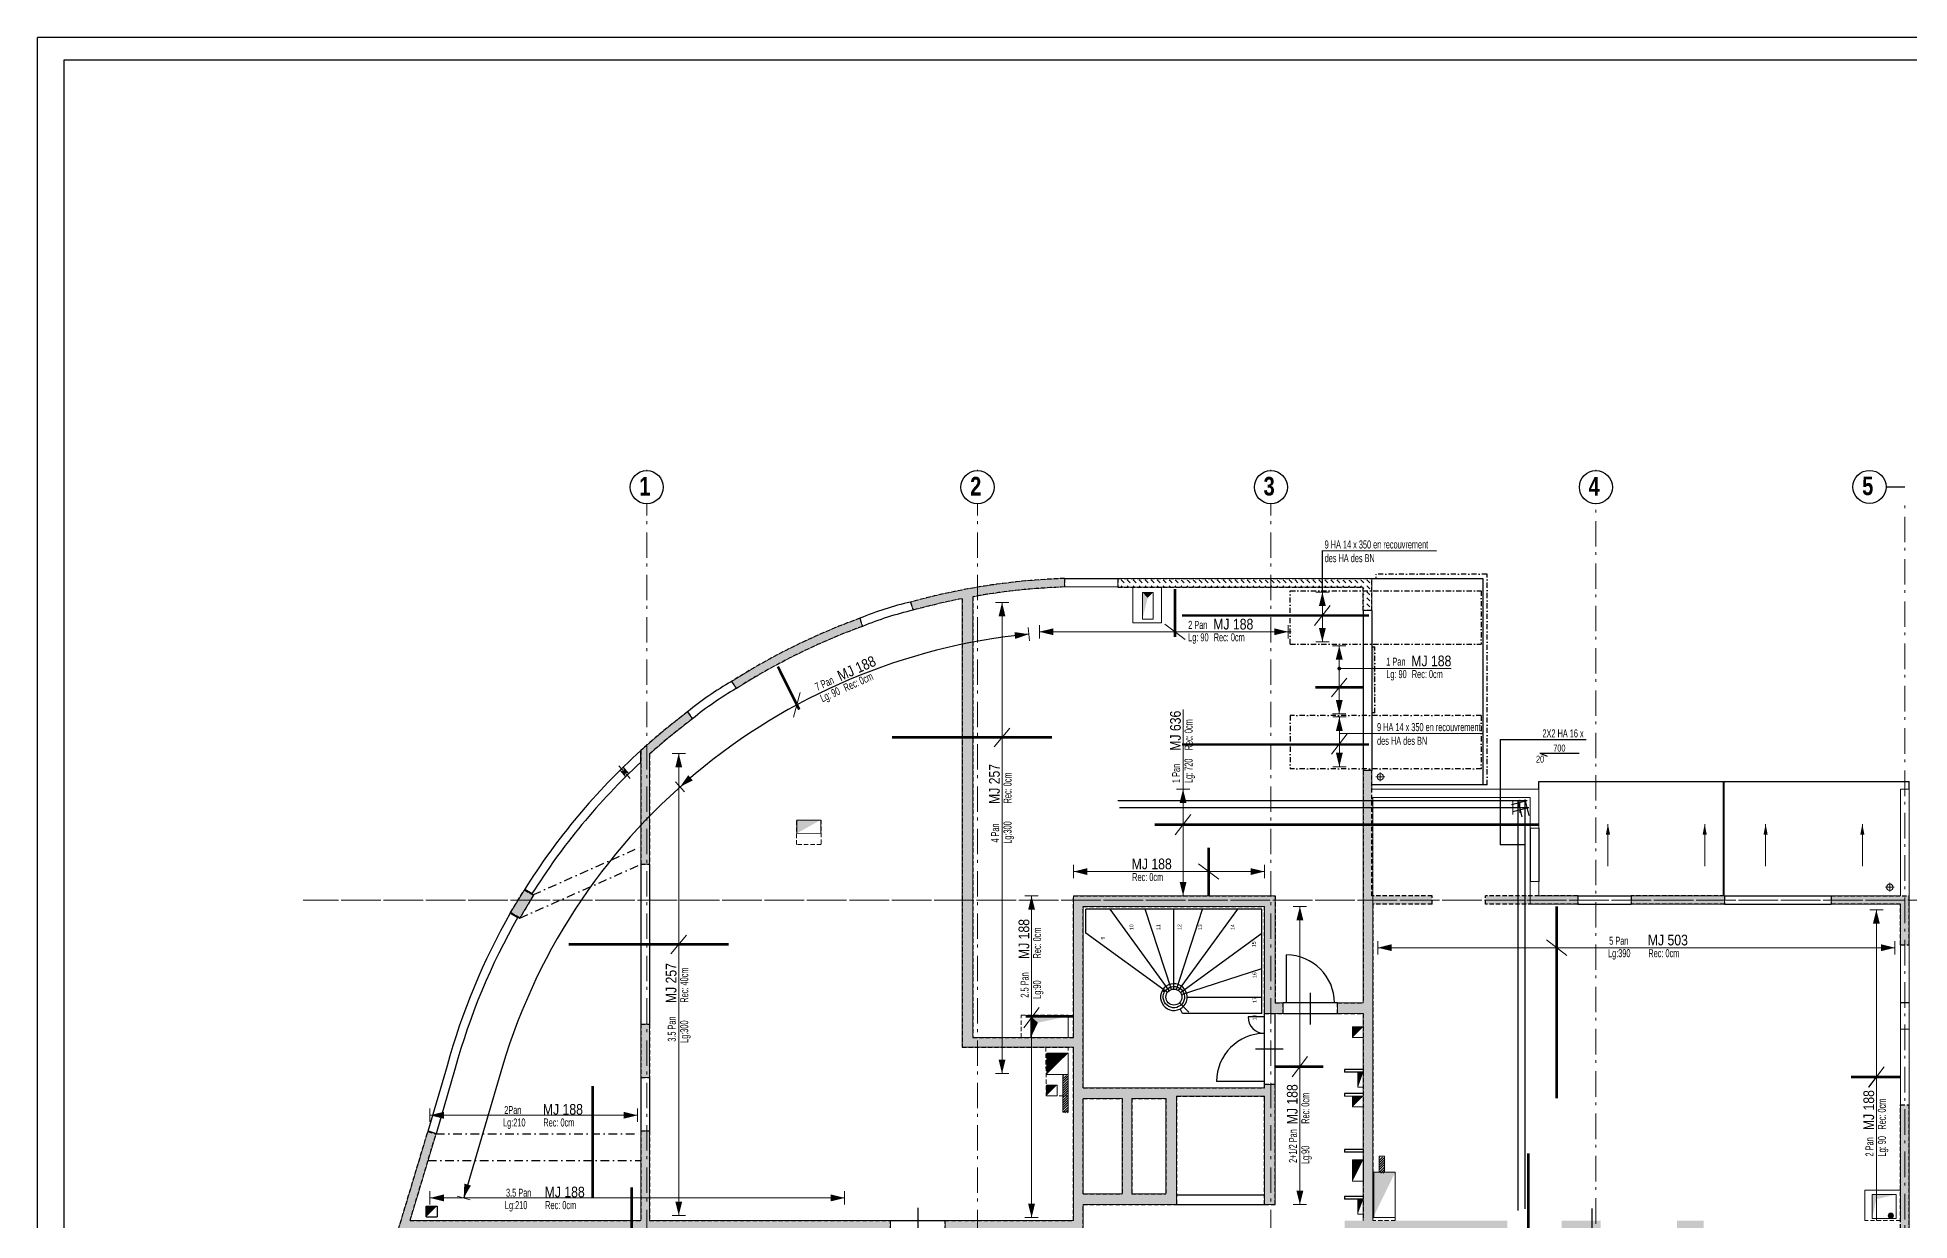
# Model space of a CAD drawing. Header units: centimetres. Extents: x 24964 to 31264, y 7749 to 11949.
# Drawn here: x 24964 to 28473, y 9731 to 11949 of the extents above; entities that cross this region are included whole.
import ezdxf
from ezdxf.enums import TextEntityAlignment as Align

# ---------------------------------------------------------------- set-up
doc = ezdxf.new("R2010")
doc.units = ezdxf.units.CM
doc.header["$LTSCALE"] = 12.7
for name, pattern in [('CACHE', [9.525, 6.35, -3.175]), ('CACHEX2', [19.05, 12.7, -6.35]), ('Style de ligne -6', [2.08328, 1.25, -0.41656, 0.13886, -0.27786]), ('TIRETPTX2', [50.8, 25.4, -12.7, 0, -12.7])]:
    doc.linetypes.add(name, pattern=pattern)
doc.layers.get('0').update_dxf_attribs({"lineweight": 5})
for name, color, linetype in [('01_ARMA_INF', 50, 'Continuous'), ('01_cote_gen', 4, 'Continuous'), ('01_linteaux', 2, 'Continuous'), ('01_murs_sup', 2, 'CACHEX2'), ('01_resv', 32, 'Continuous'), ('01_texte', 230, 'Continuous'), ('prlm-EAU-EUEV', 25, 'Continuous')]:
    doc.layers.add(name, color=color, linetype=linetype)
for name, color, linetype, lineweight in [('01_murs_coup', 5, 'Continuous', 60), ('01_résv', 32, 'Continuous', 9), ('_GAZELEC-RESERVATION 2', 6, 'Continuous', 18), ('B Général', 7, 'Continuous', 5), ('F REMPLISSAGE-vert foncé', 7, 'Continuous', 13)]:
    doc.layers.add(name, color=color, linetype=linetype, lineweight=lineweight)
doc.styles.add('Eurostile', font='')
doc.styles.add('impact', font='impact.ttf')
doc.styles.add('PATIO', font='ARIALN.TTF')
doc.styles.get('Eurostile').set_extended_font_data('Eurostile')
pattern_1 = [(135, (22264.4976, 1463.59), (-11.22532, 9e-16), [7.9375, -7.9375])]

# ---------------------------------------------------------------- blocks, each defined once
blk = doc.blocks.new('xi.eu')
at = {"layer": 'prlm-EAU-EUEV', "linetype": 'ByBlock', "lineweight": -2}
h = blk.add_hatch(color=0, dxfattribs=at)
edge = h.paths.add_edge_path()
edge.add_arc((0, 0), 5, 0, 360)
at = {"layer": 'prlm-EAU-EUEV', "color": 0, "linetype": 'ByBlock', "lineweight": 5}
blk.add_circle((0, 0), 5, dxfattribs=at)

msp = doc.modelspace()

# ---------------------------------------------------------------- hatches: boundary and pattern name
at = {"layer": '01_linteaux'}
h = msp.add_hatch(dxfattribs=at)
h.set_pattern_fill('DASH', color=256, scale=2.5, angle=135)
h.set_pattern_definition(pattern_1)
h.paths.add_polyline_path([(26889.02, 10918.87), (26889.02, 10925.93), (26888.86, 10934.88, 0.0587084), (26600.93, 10890.72), (26605.81, 10875.47, -0.0191623), (26697.46, 10896.99), (26697.46, 10055.94), (26906.46, 10055.94), (26906.46, 9730.89), (26665.46, 9730.89), (26665.46, 9712.89), (26924.46, 9712.89), (26924.46, 9760.89), (27099.46, 9760.89), (27099.46, 9963.89), (27264.46, 9963.89), (27264.46, 9760.89), (27284.46, 9760.89), (27284.46, 9985.89), (27264.46, 9985.89), (27264.46, 9979.89), (26924.46, 9979.89), (26924.46, 10319.89), (27264.46, 10319.89), (27264.46, 10118.89), (27299.46, 10118.89), (27299.46, 10138.89), (27284.46, 10138.89), (27284.46, 10339.89), (26906.46, 10339.89), (26906.46, 10073.94), (26717.46, 10073.94), (26717.46, 10900.71, -0.0351438)])
h.paths.add_polyline_path([(26997.46, 9959.89), (26997.46, 9780.89), (26924.46, 9780.89), (26924.46, 9959.89)], flags=16)
h.paths.add_polyline_path([(27079.46, 9959.89), (27079.46, 9780.89), (27015.46, 9780.89), (27015.46, 9959.89)], flags=16)
h = msp.add_hatch(dxfattribs=at)
h.set_pattern_fill('DASH', color=256, scale=2.5, angle=135)
h.set_pattern_definition(pattern_1)
h.paths.add_polyline_path([(27465.46, 10934.88), (26989.42, 10934.88), (26989.42, 10918.88), (27449.46, 10918.88), (27449.46, 10874.87), (27465.46, 10874.87)])
h = msp.add_hatch(dxfattribs=at)
h.set_pattern_fill('DASH', color=256, scale=2.5, angle=135)
h.set_pattern_definition(pattern_1)
h.paths.add_polyline_path([(26510.56, 10845), (26505.68, 10860.26, 0.053996), (26265.21, 10741.81), (26274.33, 10728.64, -0.0537335)])
h.paths.add_polyline_path([(26192.12, 10671.71), (26183.01, 10684.87, 0.0228439), (26095.45, 10612.37), (26095.45, 10398.9), (26111.45, 10398.9), (26111.45, 10605.26, -0.0212749)])
h.paths.add_polyline_path([(25894.21, 10340.83), (25877.07, 10351.13), (25851.32, 10308.26), (25868.47, 10297.96)])
h.paths.add_polyline_path([(26111.45, 10098.9), (26095.45, 10098.9), (26095.45, 9998.9), (26111.45, 9998.9)])
h.paths.add_polyline_path([(26111.45, 9898.9), (26095.45, 9898.9), (26095.45, 9730.89), (25662.66, 9730.89), (25711.42, 9893.32), (25696.1, 9897.92), (25606.07, 9598), (25621.39, 9593.4), (25657.26, 9712.89), (25785.42, 9712.89), (25801.42, 9712.89), (26453.46, 9712.89), (26453.46, 9204.89), (26471.46, 9204.89), (26471.46, 9712.89), (26563.46, 9712.89), (26563.46, 9730.89), (26111.45, 9730.89)])
h = msp.add_hatch(dxfattribs=at)
h.set_pattern_fill('DASH', color=256, scale=2.5, angle=135)
h.set_pattern_definition(pattern_1)
h.paths.add_polyline_path([(27578.46, 10339.89), (27465.46, 10339.89), (27465.46, 10574.87), (27449.46, 10574.87), (27449.46, 10138.89), (27401.46, 10138.89), (27401.46, 10118.89), (27449.46, 10118.89), (27449.46, 9730.89), (27414.46, 9730.89), (27414.46, 9712.89), (27719.46, 9712.89), (27719.46, 9730.89), (27467.46, 9730.89), (27467.46, 10323.89), (27578.46, 10323.89)])
h.paths.add_polyline_path([(27851.46, 10339.89), (27678.46, 10339.89), (27678.46, 10323.89), (27851.46, 10323.89)])
h.paths.add_polyline_path([(28126.46, 10339.89), (27951.46, 10339.89), (27951.46, 10323.89), (28126.46, 10323.89)])
h.paths.add_polyline_path([(28472.46, 10339.89), (28326.46, 10339.89), (28326.46, 10323.89), (28456.46, 10323.89), (28456.46, 10247.89), (28472.46, 10247.89)])
h.paths.add_polyline_path([(28087.46, 9730.89), (28037.46, 9730.89), (28037.46, 9712.89), (28087.46, 9712.89)], flags=17)
h.paths.add_polyline_path([(28472.46, 9947.89), (28456.46, 9947.89), (28456.46, 9582.89), (27894.46, 9582.89), (27894.46, 9730.89), (27821.46, 9730.89), (27821.46, 9712.89), (27876.46, 9712.89), (27876.46, 9582.89), (27798.46, 9582.89), (27798.46, 9564.89), (28456.46, 9564.89), (28456.46, 9347.89), (28472.46, 9347.89)])
at = {"layer": '01_résv'}
h = msp.add_hatch(dxfattribs=at)
h.set_pattern_fill('ANSI31', color=256)
h.set_pattern_definition([(45, (22264.6025, 5428.569), (-2.245064, 2.245064), [])])
h.paths.add_polyline_path([(26846.94, 9547.38), (26806.94, 9547.38), (26806.94, 9537.38), (26846.94, 9537.38)])
h.paths.add_polyline_path([(27107.8, 9542.59), (27107.8, 9482.59), (27117.8, 9482.59), (27117.8, 9542.59)])
h.paths.add_polyline_path([(25791.36, 8042.9), (25868.44, 8042.9), (25868.44, 8032.9), (25791.63, 8032.9)])
h.paths.add_polyline_path([(27479.64, 9819.96), (27479.64, 9849.96), (27489.64, 9849.96), (27489.64, 9819.96)])
h.paths.add_polyline_path([(26376.01, 8830.98), (26196.01, 8830.98), (26196.01, 8840.98), (26376.01, 8840.98)])
h.paths.add_polyline_path([(26112.52, 8769.96), (26112.52, 8799.96), (26102.52, 8799.96), (26102.52, 8769.96)])
edge = h.paths.add_edge_path()
edge.add_line((26896.57, 10003.04), (26896.57, 9933.04))
edge.add_line((26896.57, 9933.04), (26886.57, 9933.04))
edge.add_line((26886.57, 9933.04), (26886.57, 10003.03))
edge.add_line((26886.57, 10003.03), (26896.57, 10003.03))

# ---------------------------------------------------------------- linework, layer by layer
at = {"ltscale": 2}
for p, q in [((27729.62, 10516.61), (27729.62, 10492.25)), ((27756.8, 10518.05), (27732.44, 10518.05)), ((27759.71, 10504.96), (27735.35, 10504.96)), ((27742.71, 10519.52), (27742.71, 10495.16))]:
    msp.add_line(p, q, dxfattribs=at)
at = {"layer": '01_ARMA_INF', "linetype": 'CACHE', "lineweight": 0, "ltscale": 0.3, "const_width": 5, "flags": 128}
for points in [[(27096.31, 10915.2), (27096.31, 10825.2)], [(27359.45, 10730.64), (27449.45, 10730.64)], [(26566.19, 10636.74), (26866.19, 10636.74)], [(27058.42, 10473.43), (27778.42, 10473.43)], [(27159.41, 10429.89), (27159.41, 10339.89)], [(27811.79, 10320.37), (27811.79, 9960.37)], [(25960.18, 10248.76), (26260.18, 10248.76)], [(26816.46, 10113.83), (26906.46, 10113.83)], [(27284.46, 10019.32), (27374.46, 10019.32)], [(28363.68, 10000.23), (28456.46, 10000.23)], [(26004.75, 9983.02), (26004.75, 9773.02)], [(27758.66, 9857.24), (27758.66, 9437.24)], [(26077.89, 9793.05), (26077.89, 9653.05)]]:
    msp.add_lwpolyline(points, dxfattribs=at)
at = {"layer": '01_ARMA_INF', "linetype": 'CACHE', "lineweight": 0, "ltscale": 4, "const_width": 5, "flags": 128}
msp.add_lwpolyline([(26352.22, 10769.63), (26392.21, 10689)], dxfattribs=at)
at = {"layer": '01_cote_gen'}
for p in [(31264.29, 11949.38), (24964.29, 7749.38)]:
    msp.add_line(p, (24964.29, 11949.38), dxfattribs=at)
at = {"layer": '01_linteaux'}
for p, q in [((26888.86, 10934.88), (26989.42, 10934.88)), ((26989.42, 10918.88), (26889.42, 10918.89)), ((27465.46, 10934.88), (27673.46, 10934.87)), ((27673.46, 10934.87), (27673.46, 10547.9)), ((27449.46, 10874.87), (27449.46, 10574.87)), ((27465.46, 10874.87), (27465.46, 10574.87)), ((26094.45, 10611.46), (26094.45, 10589.71)), ((27681.46, 10547.9), (27465.46, 10547.91)), ((27778.46, 10553.89), (28124.96, 10553.89)), ((27778.46, 10539.87), (27778.46, 10553.89)), ((28124.96, 10339.84), (28124.96, 10553.89)), ((28125.96, 10553.89), (28472.46, 10553.89)), ((28125.96, 10339.84), (28125.96, 10553.89)), ((28472.46, 10539.89), (28472.46, 10553.89)), ((27762.46, 10466.86), (27762.46, 10366.86)), ((27778.46, 10466.86), (27778.46, 10366.86)), ((26095.45, 10398.9), (26095.45, 10098.9)), ((26111.45, 10398.9), (26111.45, 10098.9)), ((25891.31, 10343.74), (25877.58, 10351.98)), ((27851.46, 10339.89), (27951.46, 10339.89)), ((27851.46, 10323.89), (27951.46, 10323.89)), ((28126.46, 10339.89), (28326.46, 10339.89)), ((28126.46, 10323.89), (28326.46, 10323.89)), ((25850.81, 10307.41), (25864.55, 10299.15)), ((27305.46, 10138.89), (27305.46, 10228.89)), ((27350.46, 10098.75), (27350.46, 10157.61)), ((27264.46, 10112.89), (27233.46, 10112.89)), ((27264.46, 9985.89), (27264.46, 10118.89)), ((27284.46, 9985.89), (27284.46, 10118.89)), ((27401.46, 10138.89), (27299.46, 10138.89)), ((27299.46, 10118.89), (27401.46, 10118.89)), ((28456.46, 10139.89), (28472.46, 10139.89)), ((27299.28, 10052.39), (27247.35, 10052.39)), ((25732.03, 10021.13), (25696.05, 9897.93)), ((25747.36, 10016.53), (25711.38, 9893.33)), ((27449.46, 10013.89), (27414.46, 10013.89)), ((27414.46, 10013.89), (27414.46, 10008.89)), ((27449.46, 10013.89), (27414.46, 10013.89)), ((27449.46, 10008.89), (27414.46, 10008.89)), ((27449.46, 10008.89), (27414.46, 10008.89)), ((26095.45, 9998.9), (26095.45, 9898.9)), ((26111.45, 9998.9), (26111.45, 9898.9)), ((27264.46, 9991.89), (27174.46, 9991.89)), ((27414.46, 9968.89), (27414.46, 9963.89)), ((27449.46, 9968.89), (27414.46, 9968.89)), ((25696.38, 9898.88), (25711.71, 9894.28)), ((27449.46, 9863.89), (27414.46, 9863.89)), ((27414.46, 9863.89), (27414.46, 9858.89)), ((27449.46, 9863.89), (27414.46, 9863.89)), ((27449.46, 9858.89), (27414.46, 9858.89)), ((27449.46, 9858.89), (27414.46, 9858.89)), ((27099.46, 9778.89), (27264.46, 9778.89)), ((27099.46, 9760.89), (27264.46, 9760.89)), ((27449.46, 9775.89), (27414.46, 9775.89)), ((27414.46, 9775.89), (27414.46, 9770.89)), ((27449.46, 9775.89), (27414.46, 9775.89)), ((27449.46, 9770.89), (27414.46, 9770.89)), ((27449.46, 9770.89), (27414.46, 9770.89)), ((26563.46, 9730.89), (26665.46, 9730.89)), ((26614.46, 9754.58), (26614.46, 9691.21)), ((27878.46, 9688.13), (27878.46, 9753.81))]:
    msp.add_line(p, q, dxfattribs=at)
at = {"layer": '01_linteaux', "linetype": 'TIRETPTX2', "ltscale": 0.03}
for p, q in [((27681.46, 10942.87), (27473.46, 10942.88)), ((27681.46, 10547.9), (27681.46, 10942.87)), ((27312.46, 10811.89), (27312.46, 10911.89)), ((27312.46, 10911.89), (27670.46, 10911.89)), ((27670.46, 10911.89), (27670.46, 10811.89)), ((27312.46, 10811.89), (27670.46, 10811.89)), ((27465.46, 10806.89), (27471.46, 10806.89)), ((27471.46, 10682.92), (27471.46, 10806.89)), ((27670.46, 10677.91), (27312.46, 10677.93)), ((27312.46, 10677.93), (27312.46, 10577.93)), ((27471.46, 10682.92), (27465.46, 10682.92)), ((27670.46, 10677.91), (27670.46, 10577.91)), ((27670.46, 10577.91), (27312.46, 10577.93))]:
    msp.add_line(p, q, dxfattribs=at)
at = {"layer": '01_linteaux', "linetype": 'TIRETPTX2', "ltscale": 0.01}
for p, q in [((27473.46, 10934.88), (27473.46, 10942.88)), ((28472.46, 10539.84), (28472.46, 10547.84))]:
    msp.add_line(p, q, dxfattribs=at)
at = {"layer": '01_linteaux', "lineweight": 0}
for p, q in [((27473.3, 10562.92), (27489.61, 10562.92)), ((27481.46, 10571.07), (27481.46, 10554.77)), ((28428.3, 10355.84), (28444.61, 10355.84)), ((28436.46, 10364), (28436.46, 10347.69))]:
    msp.add_line(p, q, dxfattribs=at)
at = {"layer": '01_linteaux', "linetype": 'Continuous'}
for p, q in [((27756.8, 10518.05), (26989.51, 10518.05)), ((27759.71, 10504.96), (26992.42, 10504.96)), ((27756.8, 10518.05), (27727.14, 10510.63)), ((27759.71, 10504.96), (27730.05, 10497.55)), ((27739.14, 10517.32), (27739.14, 9750.03)), ((27739.14, 10517.32), (27746.55, 10487.66)), ((27752.23, 10520.23), (27752.23, 9752.94)), ((27752.23, 10520.23), (27759.64, 10490.57)), ((27259.21, 10314.89), (26929.46, 10314.89)), ((26929.46, 10269.77), (26929.46, 10314.89)), ((27085.64, 10162.02), (26974.76, 10314.64)), ((27089.83, 10164.15), (27040.93, 10314.64)), ((27094.46, 10164.89), (27094.46, 10314.64)), ((27099.1, 10164.15), (27148.07, 10314.89)), ((27103.28, 10162.02), (27214.34, 10314.89)), ((27259.21, 10119.24), (27259.21, 10314.89)), ((27082.33, 10158.71), (26929.46, 10269.77)), ((27106.6, 10158.71), (27259.46, 10269.77)), ((27106.6, 10158.71), (27259.21, 10269.59)), ((27108.73, 10154.52), (27259.46, 10203.5)), ((27119.46, 10149.89), (27259.21, 10149.89)), ((27105.07, 10139.28), (27122.46, 10121.89)), ((27110.49, 10119.24), (27106.05, 10127.74)), ((27259.21, 10119.24), (27110.49, 10119.24)), ((27449.58, 10013.89), (27449.58, 10008.89)), ((27449.58, 9775.89), (27449.58, 9770.89))]:
    msp.add_line(p, q, dxfattribs=at)
at = {"layer": '01_linteaux', "color": 230, "lineweight": 0}
for p, q in [((27908.07, 10474.41), (27908.07, 10395.55)), ((28089.46, 10474.41), (28089.46, 10395.55)), ((28203.59, 10474.41), (28203.59, 10395.55)), ((28384.98, 10474.41), (28384.98, 10395.55))]:
    msp.add_line(p, q, dxfattribs=at)
at = {"layer": '01_linteaux', "linetype": 'TIRETPTX2', "ltscale": 0.05}
for p, q in [((25892.86, 10341.64), (26095.45, 10431.74)), ((25868.47, 10297.96), (26095.45, 10398.9)), ((25711.42, 9893.32), (26095.45, 9893.32)), ((25696.41, 9843.32), (26095.45, 9843.32))]:
    msp.add_line(p, q, dxfattribs=at)
at = {"layer": '01_linteaux', "linetype": 'Continuous', "flags": 128}
msp.add_lwpolyline([(27072.33, 10161.51, 49.979992), (27073.33, 10163.24), (27077.66, 10160.74, -39.9749844), (27076.66, 10159.01)], format="xyb", close=True, dxfattribs=at)
at = {"layer": '01_linteaux', "lineweight": 0}
for centre in [(27481.46, 10562.92), (28436.46, 10355.84)]:
    msp.add_circle(centre, 6, dxfattribs=at)
at = {"layer": '01_linteaux', "linetype": 'Continuous'}
msp.add_circle((27094.46, 10149.89), 15, dxfattribs=at)
at = {"layer": '01_linteaux'}
for centre, radius, start, end in [((26742.48, 10284.16), 622.87, 103.13524, 112.34389), ((26752.36, 10253.26), 639.24, 103.2534, 112.22574), ((26577.61, 10202.95), 622.87, 120.10253, 129.31118), ((26596.4, 10176.55), 639.24, 120.25777, 129.23011), ((26932.26, 9690.91), 1244.73, 132.24354, 147.9663), ((26932.26, 9690.91), 1228.73, 132.92478, 147.9663), ((26931.42, 9691.17), 1243.96, 150.25949, 164.61784), ((26931.42, 9691.17), 1227.96, 150.27554, 164.63513), ((27305.46, 10138.89), 90, 0, 90), ((27264.46, 10112.89), 31, 180, 270), ((27264.46, 9991.89), 90, 90, 180)]:
    msp.add_arc(centre, radius, start, end, dxfattribs=at)
at = {"layer": '01_linteaux', "linetype": 'TIRETPTX2', "ltscale": 0.03}
msp.add_solid([(27465.46, 10806.89), (27471.46, 10806.89), (27471.46, 10682.92)], dxfattribs=at)
at = {"layer": '01_linteaux', "color": 230, "lineweight": 0}
for points in [[(27908.07, 10474.41), (27904.17, 10454.51), (27908.07, 10454.51)], [(27908.07, 10474.41), (27911.96, 10454.51), (27908.07, 10454.51)], [(28089.46, 10474.41), (28085.56, 10454.51), (28089.46, 10454.51)], [(28089.46, 10474.41), (28093.36, 10454.51), (28089.46, 10454.51)], [(28203.59, 10474.41), (28199.69, 10454.51), (28203.59, 10454.51)], [(28203.59, 10474.41), (28207.48, 10454.51), (28203.59, 10454.51)], [(28384.98, 10474.41), (28381.08, 10454.51), (28384.98, 10454.51)], [(28384.98, 10474.41), (28388.88, 10454.51), (28384.98, 10454.51)]]:
    msp.add_solid(points, dxfattribs=at)
at = {"layer": '01_murs_coup', "linetype": 'Continuous', "lineweight": 18}
for p, q in [((26889.42, 10934.89), (26889.42, 10918.89)), ((26989.42, 10934.88), (26989.42, 10918.88)), ((26989.42, 10934.88), (27465.46, 10934.88)), ((26989.42, 10918.88), (27449.46, 10918.88)), ((27449.46, 10874.87), (27449.46, 10918.88)), ((27465.46, 10874.87), (27465.46, 10934.88)), ((26600.93, 10890.72), (26605.81, 10875.47)), ((26697.46, 10896.99), (26697.46, 10055.94)), ((26717.46, 10900.71), (26717.46, 10073.94)), ((26505.68, 10860.26), (26510.56, 10845)), ((27465.46, 10874.87), (27449.46, 10874.87)), ((26265.21, 10741.81), (26274.33, 10728.64)), ((26183.01, 10684.87), (26192.12, 10671.71)), ((26095.45, 10612.37), (26095.45, 10398.9)), ((26111.45, 10605.26), (26111.45, 10398.9)), ((27465.46, 10574.87), (27449.46, 10574.87)), ((27449.46, 10574.87), (27449.46, 10138.89)), ((27465.46, 10539.87), (27465.46, 10574.87)), ((27465.46, 10539.87), (27778.46, 10539.87)), ((27778.46, 10466.86), (27778.46, 10539.87)), ((28472.46, 10539.89), (28456.46, 10539.89)), ((28456.46, 10339.89), (28456.46, 10539.89)), ((28472.46, 9712.89), (28472.46, 10539.89)), ((27467.46, 10523.87), (27467.46, 9730.89)), ((27467.46, 10523.87), (27762.46, 10523.87)), ((27762.46, 10466.86), (27762.46, 10523.87)), ((27778.46, 10466.86), (27762.46, 10466.86)), ((26095.45, 10398.9), (26111.45, 10398.9)), ((27762.46, 10323.89), (27762.46, 10366.86)), ((27762.46, 10366.86), (27778.46, 10366.86)), ((27778.46, 10339.89), (27778.46, 10366.86)), ((25851.32, 10308.26), (25877.07, 10351.13)), ((25894.21, 10340.83), (25868.47, 10297.96)), ((25877.07, 10351.13), (25894.21, 10340.83)), ((25894.21, 10340.83), (25877.07, 10351.13)), ((26906.46, 10339.89), (27284.46, 10339.89)), ((26906.46, 10073.94), (26906.46, 10339.89)), ((26924.46, 10319.89), (27264.46, 10319.89)), ((26924.46, 9979.89), (26924.46, 10319.89)), ((27264.46, 10118.89), (27264.46, 10319.89)), ((27284.46, 10339.89), (27284.46, 10138.89)), ((27851.46, 10323.89), (27762.46, 10323.89)), ((27851.46, 10339.89), (27778.46, 10339.89)), ((27851.46, 10339.89), (27851.46, 10323.89)), ((28126.46, 10339.89), (27951.46, 10339.89)), ((27951.46, 10339.89), (27951.46, 10323.89)), ((28126.46, 10323.89), (27951.46, 10323.89)), ((28126.46, 10339.89), (28126.46, 10323.89)), ((28326.46, 10339.89), (28326.46, 10323.89)), ((28326.46, 10339.89), (28456.46, 10339.89)), ((28456.46, 10323.89), (28326.46, 10323.89)), ((28456.46, 9730.89), (28456.46, 10323.89)), ((25868.47, 10297.96), (25851.32, 10308.26)), ((25851.32, 10308.26), (25868.47, 10297.96)), ((27264.46, 10118.89), (27299.46, 10118.89)), ((27284.46, 10138.89), (27299.46, 10138.89)), ((27299.46, 10118.89), (27299.46, 10138.89)), ((27401.46, 10138.89), (27449.46, 10138.89)), ((27401.46, 10118.89), (27401.46, 10138.89)), ((27401.46, 10118.89), (27449.46, 10118.89)), ((27449.46, 10118.89), (27449.46, 9730.89)), ((26095.45, 10098.9), (26095.45, 9998.9)), ((26095.45, 10098.9), (26111.45, 10098.9)), ((26111.45, 10098.9), (26111.45, 9998.9)), ((26717.46, 10073.94), (26906.46, 10073.94)), ((28472.46, 10089.89), (28456.46, 10089.89)), ((26697.46, 10055.94), (26906.46, 10055.94)), ((26906.46, 9730.89), (26906.46, 10055.94)), ((26095.45, 9998.9), (26111.45, 9998.9)), ((26924.46, 9979.89), (27264.46, 9979.89)), ((27284.46, 9985.89), (27264.46, 9985.89)), ((27264.46, 9979.89), (27264.46, 9985.89)), ((27284.46, 9760.89), (27284.46, 9985.89)), ((26924.46, 9959.89), (26997.46, 9959.89)), ((26924.46, 9780.89), (26924.46, 9959.89)), ((26997.46, 9959.89), (26997.46, 9780.89)), ((27015.46, 9959.89), (27079.46, 9959.89)), ((27015.46, 9959.89), (27015.46, 9780.89)), ((27079.46, 9959.89), (27079.46, 9780.89)), ((27099.46, 9963.89), (27099.46, 9760.89)), ((27099.46, 9963.89), (27099.46, 9760.89)), ((27099.46, 9963.89), (27264.46, 9963.89)), ((27264.46, 9760.89), (27264.46, 9963.89)), ((25606.07, 9598), (25696.1, 9897.92)), ((25696.1, 9897.92), (25711.42, 9893.32)), ((26095.45, 9898.9), (26095.45, 9730.89)), ((26095.45, 9898.9), (26111.45, 9898.9)), ((26111.45, 9898.9), (26111.45, 9730.89)), ((25662.66, 9730.89), (25711.42, 9893.32)), ((26924.46, 9780.89), (26997.46, 9780.89)), ((26924.46, 9712.89), (26924.46, 9760.89)), ((26924.46, 9760.89), (27099.46, 9760.89)), ((27015.46, 9780.89), (27079.46, 9780.89)), ((27284.46, 9760.89), (27264.46, 9760.89)), ((25662.66, 9730.89), (26095.45, 9730.89)), ((26111.45, 9730.89), (26563.46, 9730.89)), ((26563.46, 9712.89), (26563.46, 9730.89)), ((26665.46, 9730.89), (26906.46, 9730.89)), ((26665.46, 9712.89), (26665.46, 9730.89))]:
    msp.add_line(p, q, dxfattribs=at)
at = {"layer": '01_murs_coup', "linetype": 'CACHE', "ltscale": 5}
for p, q in [((27110.11, 10865.51), (27460.11, 10865.51)), ((27110.11, 10623.55), (27460.11, 10623.55))]:
    msp.add_line(p, q, dxfattribs=at)
at = {"layer": '01_murs_coup', "linetype": 'Continuous', "lineweight": 18}
for radius, start, end in [(1244.73, 91.97223, 105.4374), (1228.73, 91.99793, 100.06764), (1228.73, 101.01627, 105.40741), (1244.73, 110.04173, 122.4047), (1228.73, 110.07172, 122.3747), (1244.73, 127.00902, 132.24354), (1228.73, 127.03901, 131.91412)]:
    msp.add_arc((26932.26, 9690.91), radius, start, end, dxfattribs=at)
at = {"layer": '01_murs_sup', "ltscale": 0.05}
for p, q in [((26889.42, 10934.89), (26889.42, 10918.89)), ((26989.42, 10934.88), (26989.42, 10918.88)), ((26989.42, 10934.88), (27465.46, 10934.88)), ((26989.42, 10918.88), (27449.46, 10918.88)), ((27449.46, 10874.87), (27449.46, 10918.88)), ((27465.46, 10874.87), (27465.46, 10934.88)), ((26600.93, 10890.72), (26605.81, 10875.47)), ((26697.46, 10896.99), (26697.46, 10055.94)), ((26717.46, 10900.71), (26717.46, 10073.94)), ((26505.68, 10860.26), (26510.56, 10845)), ((27465.46, 10874.87), (27449.46, 10874.87)), ((26265.21, 10741.81), (26274.33, 10728.64)), ((26183.01, 10684.87), (26192.12, 10671.71)), ((26095.45, 10612.37), (26095.45, 10398.9)), ((26111.45, 10605.26), (26111.45, 10398.9)), ((27465.46, 10574.87), (27449.46, 10574.87)), ((27449.46, 10574.87), (27449.46, 10138.89)), ((27465.46, 10339.89), (27465.46, 10574.87)), ((26095.45, 10398.9), (26111.45, 10398.9)), ((25851.32, 10308.26), (25877.07, 10351.13)), ((25894.21, 10340.83), (25868.47, 10297.96)), ((25877.07, 10351.13), (25894.21, 10340.83)), ((25894.21, 10340.83), (25877.07, 10351.13)), ((26906.46, 10339.89), (27284.46, 10339.89)), ((26906.46, 10073.94), (26906.46, 10339.89)), ((26924.46, 10319.89), (27264.46, 10319.89)), ((26924.46, 9979.89), (26924.46, 10319.89)), ((27264.46, 10118.89), (27264.46, 10319.89)), ((27284.46, 10339.89), (27284.46, 10138.89)), ((27578.46, 10339.89), (27465.46, 10339.89)), ((27578.46, 10323.89), (27467.46, 10323.89)), ((27467.46, 10323.89), (27467.46, 9730.89)), ((27578.46, 10323.89), (27578.46, 10339.89)), ((27851.46, 10339.89), (27678.46, 10339.89)), ((27678.46, 10323.89), (27678.46, 10339.89)), ((27851.46, 10323.89), (27678.46, 10323.89)), ((27851.46, 10339.89), (27851.46, 10323.89)), ((28126.46, 10339.89), (27951.46, 10339.89)), ((27951.46, 10339.89), (27951.46, 10323.89)), ((28126.46, 10323.89), (27951.46, 10323.89)), ((28126.46, 10339.89), (28126.46, 10323.89)), ((28326.46, 10339.89), (28326.46, 10323.89)), ((28326.46, 10339.89), (28472.46, 10339.89)), ((28456.46, 10323.89), (28326.46, 10323.89)), ((28456.46, 10247.89), (28456.46, 10323.89)), ((28472.46, 10247.89), (28472.46, 10339.89)), ((25868.47, 10297.96), (25851.32, 10308.26)), ((25851.32, 10308.26), (25868.47, 10297.96)), ((28456.46, 10247.89), (28472.46, 10247.89)), ((27264.46, 10118.89), (27299.46, 10118.89)), ((27284.46, 10138.89), (27299.46, 10138.89)), ((27299.46, 10118.89), (27299.46, 10138.89)), ((27401.46, 10138.89), (27449.46, 10138.89)), ((27401.46, 10118.89), (27401.46, 10138.89)), ((27401.46, 10118.89), (27449.46, 10118.89)), ((27449.46, 10118.89), (27449.46, 9730.89)), ((26095.45, 10098.9), (26095.45, 9998.9)), ((26095.45, 10098.9), (26111.45, 10098.9)), ((26111.45, 10098.9), (26111.45, 9998.9)), ((26717.46, 10073.94), (26906.46, 10073.94)), ((26697.46, 10055.94), (26906.46, 10055.94)), ((26906.46, 9730.89), (26906.46, 10055.94)), ((27449.46, 10013.89), (27449.46, 10008.89)), ((26095.45, 9998.9), (26111.45, 9998.9)), ((26924.46, 9979.89), (27264.46, 9979.89)), ((27284.46, 9985.89), (27264.46, 9985.89)), ((27264.46, 9979.89), (27264.46, 9985.89)), ((27284.46, 9760.89), (27284.46, 9985.89)), ((26924.46, 9959.89), (26997.46, 9959.89)), ((26924.46, 9780.89), (26924.46, 9959.89)), ((26997.46, 9959.89), (26997.46, 9780.89)), ((27015.46, 9959.89), (27079.46, 9959.89)), ((27015.46, 9959.89), (27015.46, 9780.89)), ((27079.46, 9959.89), (27079.46, 9780.89)), ((27099.46, 9963.89), (27099.46, 9760.89)), ((27099.46, 9963.89), (27099.46, 9760.89)), ((27099.46, 9963.89), (27264.46, 9963.89)), ((27264.46, 9760.89), (27264.46, 9963.89)), ((28456.46, 9582.89), (28456.46, 9947.89)), ((28456.46, 9947.89), (28472.46, 9947.89)), ((28472.46, 9347.89), (28472.46, 9947.89)), ((25606.07, 9598), (25696.1, 9897.92)), ((25696.1, 9897.92), (25711.42, 9893.32)), ((26095.45, 9898.9), (26095.45, 9730.89)), ((26095.45, 9898.9), (26111.45, 9898.9)), ((26111.45, 9898.9), (26111.45, 9730.89)), ((25662.66, 9730.89), (25711.42, 9893.32)), ((26924.46, 9780.89), (26997.46, 9780.89)), ((26924.46, 9712.89), (26924.46, 9760.89)), ((26924.46, 9760.89), (27099.46, 9760.89)), ((27015.46, 9780.89), (27079.46, 9780.89)), ((27264.46, 9760.89), (27284.46, 9760.89)), ((27449.46, 9775.89), (27449.46, 9770.89)), ((25662.66, 9730.89), (26095.45, 9730.89)), ((26111.45, 9730.89), (26563.46, 9730.89)), ((26563.46, 9712.89), (26563.46, 9730.89)), ((26665.46, 9730.89), (26906.46, 9730.89)), ((26665.46, 9712.89), (26665.46, 9730.89))]:
    msp.add_line(p, q, dxfattribs=at)
for radius, start, end in [(1244.73, 91.97223, 105.4374), (1228.73, 91.99793, 100.06764), (1228.73, 101.01627, 105.40741), (1244.73, 110.04173, 122.4047), (1228.73, 110.07172, 122.3747), (1244.73, 127.00902, 132.24354), (1228.73, 127.03901, 131.91412)]:
    msp.add_arc((26932.26, 9690.91), radius, start, end, dxfattribs=at)
at = {"layer": '01_resv'}
for p, q in [((25693.24, 9737.75), (25693.24, 9757.75)), ((25693.24, 9757.75), (25713.24, 9757.75)), ((25713.24, 9757.75), (25713.24, 9737.75)), ((25693.24, 9737.75), (25713.24, 9737.75))]:
    msp.add_line(p, q, dxfattribs=at)
msp.add_solid([(25693.24, 9737.75), (25693.24, 9757.75), (25713.24, 9757.75)], dxfattribs=at)
at = {"layer": '01_résv', "linetype": 'Continuous', "lineweight": 13}
for p, q in [((27017.4, 10851.88), (27017.4, 10918.88)), ((27017.4, 10851.88), (27017.4, 10918.88)), ((27071.46, 10918.88), (27071.46, 10851.88)), ((27071.46, 10918.88), (27071.46, 10851.88)), ((27071.46, 10851.88), (27017.4, 10851.88))]:
    msp.add_line(p, q, dxfattribs=at)
at = {"layer": '01_résv'}
for p, q in [((27035.47, 10908.84), (27055.47, 10908.84)), ((27035.47, 10858.84), (27035.47, 10908.84)), ((27055.47, 10908.84), (27055.47, 10858.84)), ((27055.47, 10858.84), (27035.47, 10858.84)), ((26075.41, 10559.59), (26054.34, 10583.52)), ((26066.89, 10563.21), (26056.3, 10575.24)), ((26072.6, 10568.83), (26062.01, 10580.86)), ((26387.45, 10481.94), (26432.44, 10481.94)), ((26387.45, 10456.84), (26387.45, 10481.94)), ((26432.44, 10481.94), (26432.44, 10457.01)), ((26432.44, 10457.01), (26387.45, 10456.84)), ((26826.46, 10113.97), (26896.46, 10113.97)), ((26826.46, 10073.97), (26826.46, 10113.97)), ((26896.46, 10113.97), (26896.46, 10073.97)), ((26896.46, 10073.97), (26826.46, 10073.97)), ((27429.44, 10074.09), (27429.44, 10093.89)), ((27429.44, 10093.89), (27449.54, 10093.89)), ((27449.54, 10074.09), (27429.44, 10073.85)), ((27449.54, 10093.89), (27449.54, 10074.09)), ((26856.5, 10044.96), (26896.5, 10044.96)), ((26856.5, 10004.96), (26856.5, 10044.96)), ((26896.5, 10044.96), (26896.5, 9934.97)), ((26896.5, 10004.96), (26856.5, 10004.96)), ((26886.46, 9934.97), (26886.46, 10004.96)), ((27439.55, 10008.89), (27449.58, 10008.89)), ((27439.55, 9980.91), (27439.55, 10008.89)), ((27449.58, 10008.89), (27449.58, 9980.91)), ((26855.5, 9964.94), (26855.5, 9984.94)), ((26855.5, 9984.94), (26875.5, 9984.94)), ((26875.5, 9984.94), (26875.5, 9964.94)), ((27449.58, 9980.91), (27439.55, 9980.91)), ((26875.5, 9964.94), (26855.5, 9964.94)), ((26896.5, 9934.97), (26886.46, 9934.97)), ((27429.54, 9943.89), (27429.3, 9963.89)), ((27429.3, 9963.89), (27449.54, 9963.89)), ((27449.54, 9943.89), (27429.54, 9943.89)), ((27449.54, 9963.89), (27449.54, 9943.89)), ((27479.44, 9851.89), (27489.44, 9851.89)), ((27479.44, 9851.89), (27479.44, 9821.89)), ((27489.44, 9851.89), (27489.44, 9821.89)), ((27509.54, 9821.89), (27469.54, 9821.89)), ((27469.54, 9821.89), (27469.54, 9736.89)), ((27509.45, 9730.89), (27509.45, 9821.89)), ((27509.54, 9736.89), (27509.54, 9821.89)), ((28389.46, 9730.89), (28389.46, 9787.89)), ((28389.46, 9787.89), (28456.46, 9787.89)), ((28403.46, 9779.87), (28448.46, 9779.87)), ((28403.46, 9734.87), (28403.46, 9779.87)), ((28448.46, 9779.87), (28448.46, 9734.87)), ((27469.54, 9736.89), (27509.54, 9736.89)), ((28448.46, 9734.87), (28403.46, 9734.87))]:
    msp.add_line(p, q, dxfattribs=at)
at = {"layer": '01_résv', "linetype": 'Continuous', "lineweight": 5}
for p, q in [((27449.58, 10013.89), (27449.58, 10008.89)), ((27449.58, 9775.89), (27449.58, 9770.89))]:
    msp.add_line(p, q, dxfattribs=at)
at = {"layer": '01_résv', "linetype": 'CACHEX2', "ltscale": 0.05}
for points in [[(26387.35, 10481.94), (26433.4, 10481.94), (26433.4, 10435.94), (26387.35, 10435.94)], [(26808.46, 10115.76), (26896.46, 10115.76), (26896.46, 10073.94), (26808.46, 10073.94)], [(26855.16, 9964.94), (26896.46, 9964.94), (26896.46, 10055.94), (26854.46, 10055.94)], [(27467.54, 9821.89), (27509.54, 9821.89), (27509.53, 9730.89), (27467.54, 9730.89)], [(28389.39, 9787.89), (28456.39, 9787.89), (28456.39, 9730.89), (28389.39, 9730.89)]]:
    msp.add_lwpolyline(points, close=True, dxfattribs=at)
at = {"layer": '01_résv'}
for points in [[(27429.5, 9844.9), (27429.5, 9804.92), (27449.62, 9804.92), (27449.62, 9844.9)], [(27439.1, 9770.89), (27449.52, 9770.89), (27449.52, 9742.91), (27439.1, 9742.91)]]:
    msp.add_lwpolyline(points, close=True, dxfattribs=at)
for points in [[(27035.47, 10858.84), (27035.47, 10908.84), (27045.47, 10898.65)], [(27035.47, 10908.84), (27055.47, 10908.84), (27045.47, 10898.65)], [(26056.3, 10575.24), (26066.89, 10563.21), (26072.9, 10568.5), (26062.01, 10580.86)], [(26387.45, 10456.84), (26387.45, 10481.94), (26432.44, 10481.94)], [(26826.46, 10073.97), (26826.46, 10113.97), (26839.53, 10101.85)], [(26826.46, 10113.97), (26896.46, 10113.97), (26839.53, 10101.85)], [(27429.44, 10073.85), (27429.44, 10093.89), (27449.54, 10093.89)], [(26856.5, 10004.96), (26856.5, 10044.96), (26896.5, 10044.96)], [(27439.55, 9980.69), (27439.55, 10008.89), (27449.46, 10008.89)], [(26855.5, 9964.94), (26855.5, 9984.94), (26875.5, 9984.94)], [(27429.54, 9943.89), (27429.54, 9963.89), (27449.54, 9963.89)], [(27467.54, 9735.78), (27469.54, 9821.89), (27509.54, 9821.89)], [(27439.1, 9742.91), (27439.1, 9770.89), (27449.46, 9770.89)], [(28403.46, 9734.87), (28403.46, 9779.87), (28411.23, 9771.02)], [(28403.46, 9779.87), (28448.46, 9779.87), (28411.23, 9771.02)]]:
    msp.add_solid(points, dxfattribs=at)
at = {"layer": '01_résv', "linetype": 'Continuous', "lineweight": 5}
msp.add_solid([(27429.5, 9804.92), (27429.5, 9844.9), (27449.46, 9844.9)], dxfattribs=at)
at = {"layer": '01_texte'}
for p, q in [((25014.29, 7799.38), (25014.29, 11907.19)), ((25014.29, 11907.19), (31214.29, 11907.19)), ((28429.38, 11106.65), (28464.51, 11106.74)), ((27780.46, 10607.42), (27853.97, 10607.42)), ((27780.46, 10607.42), (27794.28, 10601.6))]:
    msp.add_line(p, q, dxfattribs=at)
at = {"layer": '01_texte', "ltscale": 200}
for p, q in [((27372.82, 10909.13), (27372.82, 10987.45)), ((27706.28, 10633.01), (27706.28, 10435.12)), ((27706.28, 10633.01), (27845.31, 10633.01)), ((27763.95, 10633.01), (27867.45, 10633.01)), ((27752.23, 10435.12), (27706.28, 10435.12)), ((25829.59, 9998.87), (25763.28, 9773.38))]:
    msp.add_line(p, q, dxfattribs=at)
at = {"layer": '01_texte', "ltscale": 5}
for p, q in [((27372.82, 10987.45), (27586.62, 10986.85)), ((27404.67, 10644.97), (27674.31, 10644.36))]:
    msp.add_line(p, q, dxfattribs=at)
at = {"layer": '01_texte', "linetype": 'Continuous', "lineweight": 0}
for p, q in [((26759.88, 10889.75), (26784.84, 10889.75)), ((26772.36, 10006.35), (26772.36, 10889.75)), ((27387.32, 10884.51), (27358.31, 10846.44)), ((27385.3, 10909.13), (27360.34, 10909.13)), ((27372.82, 10909.13), (27372.82, 10815.87)), ((26842.45, 10847.45), (26842.45, 10822.49)), ((26842.45, 10847.45), (26842.45, 10822.49)), ((26842.45, 10847.45), (26842.45, 10822.49)), ((26842.45, 10847.45), (26842.45, 10822.49)), ((27077.27, 10849.48), (27115.34, 10820.47)), ((27308.78, 10847.45), (27308.78, 10822.49)), ((27308.78, 10847.45), (27308.78, 10822.49)), ((26821.29, 10842.79), (26823.62, 10817.94)), ((26842.45, 10834.97), (27314.42, 10834.97)), ((27385.3, 10815.87), (27360.34, 10815.87)), ((27391.97, 10808.88), (27416.93, 10808.88)), ((27404.45, 10680.91), (27404.45, 10808.88)), ((27389.94, 10713.1), (27418.95, 10748.17)), ((27614.32, 10766.01), (27404.45, 10766.01)), ((26394.09, 10721), (26381.48, 10674.83)), ((27111.7, 10339.89), (27111.7, 10689.43)), ((27391.97, 10680.91), (27416.93, 10680.91)), ((27417.15, 10675.13), (27392.19, 10675.13)), ((27404.67, 10675.13), (27404.67, 10581.87)), ((26757.86, 10619.21), (26786.87, 10654.28)), ((27419.17, 10643.66), (27390.16, 10605.59)), ((26153.87, 10606.7), (26178.83, 10606.7)), ((26166.35, 9740.53), (26166.35, 10606.7)), ((27417.15, 10581.87), (27392.19, 10581.87)), ((26160.58, 10553.36), (26177, 10534.56)), ((27099.22, 10539.91), (27124.18, 10539.91)), ((27097.19, 10454.4), (27126.2, 10492.47)), ((26906.46, 10397.77), (26906.46, 10372.81)), ((27140.38, 10399.8), (27178.45, 10370.79)), ((27264.46, 10397.77), (27264.46, 10372.81)), ((26906.46, 10385.29), (27264.46, 10385.29)), ((26815.25, 10339.89), (26840.21, 10339.89)), ((26827.73, 9736.41), (26827.73, 10339.89)), ((27318.19, 10319.89), (27343.15, 10319.89)), ((27330.67, 9760.89), (27330.67, 10319.89)), ((28398.8, 10313.73), (28423.76, 10313.73)), ((28411.32, 9730.81), (28411.32, 10313.66)), ((26151.84, 10231.22), (26180.85, 10266.29)), ((27476.86, 10255.03), (27476.86, 10230.07)), ((27792.76, 10257.06), (27830.83, 10228.05)), ((28445.95, 10255.03), (28445.95, 10230.07)), ((27476.86, 10242.55), (28445.95, 10242.55)), ((26813.22, 10092.39), (26842.23, 10130.46)), ((27316.17, 10000.28), (27345.18, 10038.35)), ((26759.88, 10006.35), (26784.84, 10006.35)), ((28396.78, 9981.27), (28425.78, 10019.34)), ((28396.82, 9981.19), (28425.83, 10019.27)), ((25700.11, 9940.83), (25700.11, 9915.87)), ((26089.15, 9940.83), (26089.15, 9915.87)), ((25700.11, 9928.35), (26089.15, 9928.35)), ((25700.11, 9785.86), (25700.11, 9760.9)), ((25700.11, 9773.38), (26477.37, 9773.38)), ((25751.3, 9776.9), (25775.25, 9769.86)), ((26477.37, 9785.86), (26477.37, 9760.9)), ((27318.19, 9760.89), (27343.15, 9760.89)), ((26153.87, 9740.53), (26178.83, 9740.53)), ((26815.25, 9736.41), (26840.21, 9736.41))]:
    msp.add_line(p, q, dxfattribs=at)
at = {"layer": '01_texte', "linetype": 'Continuous', "lineweight": 0, "const_width": 3.5}
msp.add_lwpolyline([(27402.7, 10766.01, 1), (27406.2, 10766.01, 1)], format="xyb", close=True, dxfattribs=at)
at = {"layer": '01_texte'}
for centre in [(26106.4, 11106.07), (26726.4, 11106.07), (27276.42, 11106.07), (27885.51, 11106.07), (28398.4, 11106.65)]:
    msp.add_circle(centre, 30.98, dxfattribs=at)
at = {"layer": '01_texte', "ltscale": 200}
msp.add_arc((26932.16, 9690.85), 1144.78, 95.499, 164.39108, dxfattribs=at)
at = {"layer": '01_texte', "linetype": 'Continuous', "lineweight": 0}
for points in [[(26772.36, 10889.75), (26765.9, 10863.66), (26772.36, 10863.66)], [(26772.36, 10889.75), (26778.82, 10863.66), (26772.36, 10863.66)], [(27372.82, 10909.13), (27366.36, 10883.03), (27372.82, 10883.03)], [(27372.82, 10909.13), (27379.28, 10883.03), (27372.82, 10883.03)], [(26822.45, 10830.36), (26795.87, 10834.35), (26796.47, 10827.92)], [(26822.45, 10830.36), (26797.08, 10821.49), (26796.47, 10827.92)], [(26842.45, 10834.97), (26868.55, 10841.43), (26868.55, 10834.97)], [(26842.45, 10834.97), (26868.55, 10841.43), (26868.55, 10834.97)], [(26842.45, 10834.97), (26868.55, 10841.43), (26868.55, 10834.97)], [(26842.45, 10834.97), (26868.55, 10841.43), (26868.55, 10834.97)], [(26842.45, 10834.97), (26868.55, 10828.51), (26868.55, 10834.97)], [(26842.45, 10834.97), (26868.55, 10828.51), (26868.55, 10834.97)], [(26842.45, 10834.97), (26868.55, 10828.51), (26868.55, 10834.97)], [(26842.45, 10834.97), (26868.55, 10828.51), (26868.55, 10834.97)], [(27308.78, 10834.97), (27282.68, 10841.43), (27282.68, 10834.97)], [(27308.78, 10834.97), (27282.68, 10841.43), (27282.68, 10834.97)], [(27308.78, 10834.97), (27282.68, 10828.51), (27282.68, 10834.97)], [(27308.78, 10834.97), (27282.68, 10828.51), (27282.68, 10834.97)], [(27372.82, 10815.87), (27366.36, 10841.96), (27372.82, 10841.96)], [(27372.82, 10815.87), (27379.28, 10841.96), (27372.82, 10841.96)], [(27404.45, 10808.88), (27397.99, 10782.78), (27404.45, 10782.78)], [(27404.45, 10808.88), (27410.91, 10782.78), (27404.45, 10782.78)], [(27404.45, 10680.91), (27397.99, 10707.01), (27404.45, 10707.01)], [(27404.45, 10680.91), (27410.91, 10707.01), (27404.45, 10707.01)], [(27404.67, 10675.13), (27398.21, 10649.04), (27404.67, 10649.04)], [(27404.67, 10675.13), (27411.13, 10649.04), (27404.67, 10649.04)], [(26166.35, 10606.7), (26159.89, 10580.6), (26166.35, 10580.6)], [(26166.35, 10606.7), (26172.81, 10580.6), (26166.35, 10580.6)], [(27404.67, 10581.87), (27398.21, 10607.97), (27404.67, 10607.97)], [(27404.67, 10581.87), (27411.13, 10607.97), (27404.67, 10607.97)], [(26168.79, 10543.96), (26184.2, 10565.99), (26188.45, 10561.13)], [(26168.79, 10543.96), (26192.7, 10556.26), (26188.45, 10561.13)], [(27111.7, 10539.91), (27105.24, 10513.81), (27111.7, 10513.81)], [(27111.7, 10539.91), (27118.16, 10513.81), (27111.7, 10513.81)], [(26906.46, 10385.29), (26932.56, 10391.75), (26932.56, 10385.29)], [(27264.46, 10385.29), (27238.36, 10391.75), (27238.36, 10385.29)], [(26906.46, 10385.29), (26932.56, 10378.83), (26932.56, 10385.29)], [(27111.7, 10339.89), (27105.24, 10365.98), (27111.7, 10365.98)], [(27111.7, 10339.89), (27118.16, 10365.98), (27111.7, 10365.98)], [(27264.46, 10385.29), (27238.36, 10378.83), (27238.36, 10385.29)], [(26827.73, 10339.89), (26821.27, 10313.79), (26827.73, 10313.79)], [(26827.73, 10339.89), (26834.19, 10313.79), (26827.73, 10313.79)], [(27330.67, 10319.89), (27324.21, 10293.79), (27330.67, 10293.79)], [(27330.67, 10319.89), (27337.13, 10293.79), (27330.67, 10293.79)], [(28411.28, 10313.73), (28404.82, 10287.64), (28411.28, 10287.64)], [(28411.28, 10313.73), (28417.74, 10287.64), (28411.28, 10287.64)], [(27476.86, 10242.55), (27502.95, 10249.01), (27502.95, 10242.55)], [(28445.95, 10242.55), (28419.85, 10249.01), (28419.85, 10242.55)], [(27476.86, 10242.55), (27502.95, 10236.09), (27502.95, 10242.55)], [(28445.95, 10242.55), (28419.85, 10236.09), (28419.85, 10242.55)], [(26772.36, 10006.35), (26765.9, 10032.45), (26772.36, 10032.45)], [(26772.36, 10006.35), (26778.82, 10032.45), (26772.36, 10032.45)], [(25700.11, 9928.35), (25726.2, 9934.81), (25726.2, 9928.35)], [(26089.15, 9928.35), (26063.05, 9934.81), (26063.05, 9928.35)], [(25700.11, 9928.35), (25726.2, 9921.89), (25726.2, 9928.35)], [(26089.15, 9928.35), (26063.05, 9921.89), (26063.05, 9928.35)], [(25763.28, 9773.38), (25764.44, 9800.24), (25770.64, 9798.41)], [(25763.28, 9773.38), (25776.84, 9796.59), (25770.64, 9798.41)], [(25700.11, 9773.38), (25726.2, 9779.84), (25726.2, 9773.38)], [(25700.11, 9773.38), (25726.2, 9766.92), (25726.2, 9773.38)], [(26166.35, 9740.53), (26159.89, 9766.62), (26166.35, 9766.62)], [(26166.35, 9740.53), (26172.81, 9766.62), (26166.35, 9766.62)], [(26477.37, 9773.38), (26451.27, 9779.84), (26451.27, 9773.38)], [(26477.37, 9773.38), (26451.27, 9766.92), (26451.27, 9773.38)], [(26827.73, 9736.41), (26821.27, 9762.5), (26827.73, 9762.5)], [(26827.73, 9736.41), (26834.19, 9762.5), (26827.73, 9762.5)], [(27330.67, 9760.89), (27324.21, 9786.98), (27330.67, 9786.98)], [(27330.67, 9760.89), (27337.13, 9786.98), (27330.67, 9786.98)]]:
    msp.add_solid(points, dxfattribs=at)
at = {"layer": '_GAZELEC-RESERVATION 2'}
msp.add_line((26924.46, 9760.89), (26924.46, 9712.89), dxfattribs=at)
at = {"layer": 'B Général', "color": 1, "linetype": 'Style de ligne -6', "lineweight": 13, "ltscale": 3, "true_color": 0xff0000}
for p, q in [((26106.4, 11137.05), (26106.4, 11138.82)), ((26106.4, 11137.05), (26106.4, 11138.82)), ((26726.4, 11137.05), (26726.4, 11138.82)), ((26726.4, 11137.05), (26726.4, 11138.82)), ((27276.41, 11137.05), (27276.41, 11138.82)), ((27276.41, 11137.05), (27276.41, 11138.82)), ((27885.51, 11137.05), (27885.51, 11138.82)), ((27885.51, 11137.05), (27885.51, 11138.82)), ((26106.4, 7877.73), (26106.4, 11075.09)), ((26726.4, 7877.73), (26726.4, 11075.09)), ((27276.42, 7877.73), (27276.42, 11075.09)), ((27885.53, 8772.51), (27885.51, 11075.09)), ((28464.54, 8860.06), (28464.51, 11075.09)), ((27885.51, 10954.57), (27885.51, 10956.35)), ((26726.4, 7877.73), (26726.4, 10939.75)), ((30026.17, 10331.81), (25462.58, 10331.81)), ((30132.29, 10331.81), (25463.34, 10331.81))]:
    msp.add_line(p, q, dxfattribs=at)
at = {"layer": 'B Général', "color": 7, "linetype": 'Continuous', "lineweight": 18}
for p, q in [((27284.46, 10118.89), (27299.46, 10118.89)), ((27401.46, 10118.89), (27449.46, 10118.89)), ((26906.46, 9730.89), (26906.46, 10055.94)), ((26924.46, 9780.89), (26997.46, 9780.89))]:
    msp.add_line(p, q, dxfattribs=at)
at = {"layer": 'B Général', "color": 7, "linetype": 'Continuous', "lineweight": 5}
for p, q in [((27449.46, 10013.89), (27449.46, 10008.89)), ((27449.46, 9968.89), (27449.46, 9963.89)), ((27449.46, 9963.89), (27414.46, 9963.89)), ((27449.46, 9863.89), (27449.46, 9858.89)), ((27449.46, 9775.89), (27449.46, 9770.89))]:
    msp.add_line(p, q, dxfattribs=at)
at = {"layer": 'B Général', "color": 7, "linetype": 'Continuous', "lineweight": 13}
for p, q in [((27449.46, 9968.89), (27414.46, 9968.89)), ((27449.46, 9963.89), (27414.46, 9963.89))]:
    msp.add_line(p, q, dxfattribs=at)
at = {"layer": 'F REMPLISSAGE-vert foncé', "color": 98, "linetype": 'Continuous', "lineweight": 13, "true_color": 0x004400}
msp.add_line((27467.45, 9821.89), (27509.45, 9821.89), dxfattribs=at)

# ---------------------------------------------------------------- block references
at = {"layer": 'prlm-EAU-EUEV', "xscale": -1, "rotation": 180}
msp.add_blockref('xi.eu', (28438.32, 9739.87), dxfattribs=at)

# ---------------------------------------------------------------- texts
at = {"layer": '01_linteaux', "style": 'Eurostile'}
for s, height, p in [('10', 7.049, (27018.47, 10275.47)), ('11', 7.049, (27068.78, 10275.64)), ('12', 7.049, (27108.42, 10275.81)), ('13', 7.049, (27147.17, 10275.64)), ('14', 7.049, (27208.07, 10275.64)), ('9', 7.05, (26964.7, 10257.97)), ('15', 7.049, (27248.07, 10243.57)), ('16', 7.049, (27248.9, 10185.68)), ('17', 7.049, (27249.06, 10139.16)), ('18', 7.049, (27249.06, 10106.18))]:
    msp.add_text(s, height=height, rotation=90, dxfattribs=at).set_placement(p)
at = {"layer": '01_texte', "style": 'impact'}
for s, p in [('1', (26103.06, 11107.95)), ('2', (26723.06, 11107.95)), ('3', (27273.08, 11107.95)), ('4', (27882.17, 11107.95)), ('5', (28395.06, 11108.53))]:
    msp.add_text(s, height=35, dxfattribs=at).set_placement(p, align=Align.MIDDLE_CENTER)
at = {"layer": '01_texte', "ltscale": 5, "style": 'PATIO', "width": 0.8}
for s, height, p in [('9 HA 14 x 350 en recouvrement', 15, (27377.05, 10991.11)), ('des HA des BN', 15, (27377.05, 10965.46)), ('des HA des BN', 15, (27475.35, 10622.98)), ('9 HA 14 x 350 en recouvrement', 15, (27475.35, 10648.63)), ('20', 13, (27773.33, 10589.64)), ('700', 13, (27805.75, 10610.4)), ('Rec: 0cm', 15, (27016.36, 10367.49)), ('5 Pan', 15, (27910.51, 10248.09)), ('Lg:390', 15, (27908.3, 10224.75)), ('Rec: 0cm', 15, (27983.84, 10224.75)), ('2Pan', 15, (25839.31, 9930.66)), ('Lg:210', 15, (25837.1, 9907.32)), ('Rec: 0cm', 15, (25912.64, 9907.32)), ('3.5 Pan', 15, (25842.68, 9775.68)), ('Lg:210', 15, (25840.48, 9752.35)), ('Rec: 0cm', 15, (25916.02, 9752.35))]:
    msp.add_text(s, height=height, dxfattribs=at).set_placement(p)
at = {"layer": '01_texte', "linetype": 'Continuous', "lineweight": 0, "style": 'PATIO', "width": 0.8}
for s, p in [('2 Pan', (27121.32, 10840.4)), ('Lg: 90', (27121.32, 10817.07)), ('Rec: 0cm', (27169.21, 10817.07)), ('1 Pan', (27492.58, 10771.43)), ('Lg: 90', (27492.58, 10748.1)), ('Rec: 0cm', (27540.48, 10748.1))]:
    msp.add_text(s, height=15, dxfattribs=at).set_placement(p)
at = {"layer": '01_texte', "linetype": 'Continuous', "lineweight": 0, "style": 'PATIO'}
for p in [(27168.21, 10839.2), (27539.48, 10770.23)]:
    msp.add_text('MJ 188', height=20, dxfattribs=at).set_placement(p)
msp.add_text('MJ 188', height=20, rotation=24.07738, dxfattribs=at).set_placement((26469.45, 10741.91))
at = {"layer": '01_texte', "linetype": 'Continuous', "lineweight": 0, "style": 'PATIO', "width": 0.8}
for s, p in [('7 Pan', (26426.14, 10723.88)), ('Rec: 0cm', (26479.39, 10722.12)), ('Lg: 90', (26435.66, 10702.58))]:
    msp.add_text(s, height=15, rotation=24.07738, dxfattribs=at).set_placement(p)
at = {"layer": '01_texte', "ltscale": 5, "style": 'PATIO'}
for s, p in [('MJ 636', (27107.37, 10611.78)), ('MJ 257', (26768.03, 10512.01)), ('MJ 188', (26823.4, 10221.27)), ('MJ 257', (26162.02, 10138.61)), ('MJ 188', (27326.35, 9911.39)), ('MJ 188', (28407, 9900.41))]:
    msp.add_text(s, height=20, rotation=90, dxfattribs=at).set_placement(p)
at = {"layer": '01_texte', "ltscale": 5, "style": 'PATIO', "width": 0.8}
for s, p in [('Rec: 0cm', (27129.5, 10612.78)), ('Rec: 0cm', (26790.16, 10513.01)), ('1 Pan', (27106.16, 10551.35)), ('Lg: 720', (27129.5, 10551.35)), ('4 Pan', (26766.83, 10439.67)), ('Lg:300', (26790.16, 10437.47)), ('Rec: 0cm', (26845.52, 10222.27)), ('Rec: 40cm', (26184.15, 10139.61)), ('2.5 Pan', (26822.19, 10148.94)), ('Lg:90', (26845.52, 10146.73)), ('3.5 Pan', (26160.81, 10066.28)), ('Lg:300', (26184.15, 10064.07)), ('Rec: 0cm', (27348.47, 9912.39)), ('Rec: 0cm', (28429.13, 9901.41)), ('2+1/2 Pan', (27325.14, 9839.05)), ('Lg:90', (27348.47, 9836.85)), ('2 Pan', (28405.79, 9851.09)), ('Lg: 90', (28429.13, 9851.09))]:
    msp.add_text(s, height=15, rotation=90, dxfattribs=at).set_placement(p)
at = {"layer": '01_texte', "ltscale": 200, "style": 'PATIO', "width": 0.8}
msp.add_text('2X2 HA 16 x  ', height=15, dxfattribs=at).set_placement((27785.37, 10636.87))
at = {"layer": '01_texte', "ltscale": 5, "style": 'PATIO'}
for s, p in [('MJ 188', (27015.36, 10389.62)), ('MJ 503', (27982.84, 10246.88)), ('MJ 188', (25911.64, 9929.45)), ('MJ 188', (25915.02, 9774.48))]:
    msp.add_text(s, height=20, dxfattribs=at).set_placement(p)

doc.saveas('drawing.dxf')
